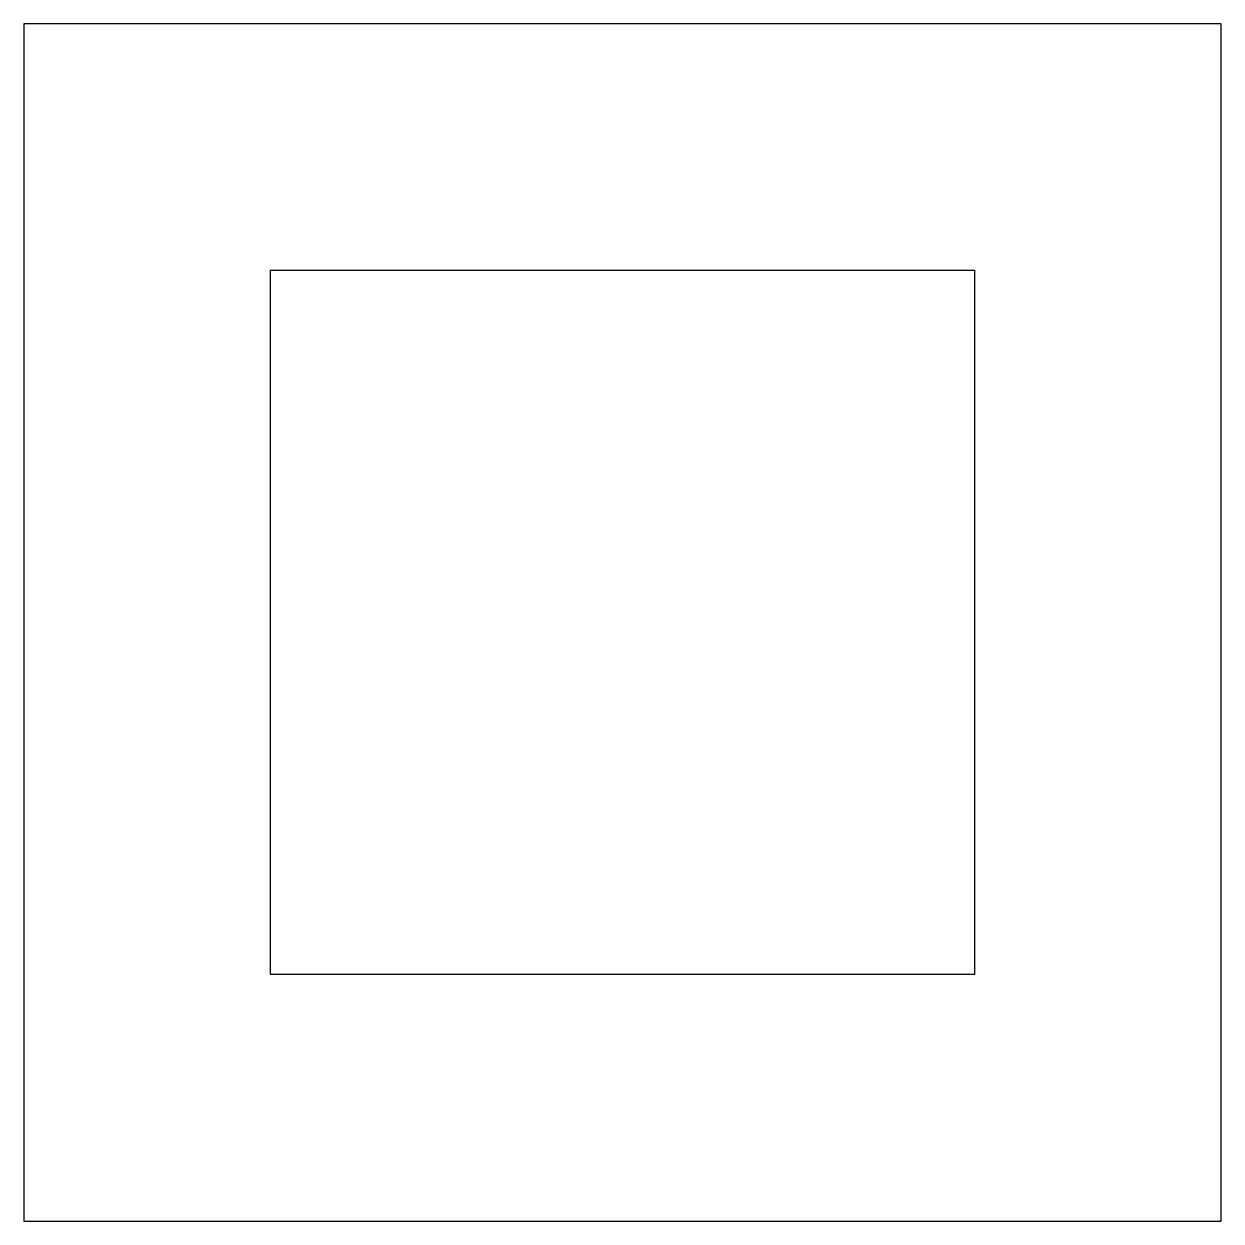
# Model space of a CAD drawing. Header units: centimetres. Extents: x -2.39 to 2.39, y -2.39 to 2.39.
import ezdxf

# ---------------------------------------------------------------- set-up
doc = ezdxf.new("R2010")
doc.units = ezdxf.units.CM
doc.header["$MEASUREMENT"] = 0
doc.layers.add('Camada 1', color=7, linetype='Continuous')

msp = doc.modelspace()

# ---------------------------------------------------------------- linework, layer by layer
at = {"layer": 'Camada 1'}
for points in [[(-2.387, 2.387), (-2.387, 2.387), (2.387, 2.387), (2.387, 2.387), (2.387, 2.387), (2.387, 2.387), (2.387, -2.38701), (2.387, -2.38701), (2.387, -2.38701), (2.387, -2.38701), (-2.387, -2.387), (-2.387, -2.387), (-2.387, -2.387), (-2.387, -2.387), (-2.387, 2.387), (-2.387, 2.387)], [(-1.404, -1.40442), (-1.404, -1.40442), (1.40397, -1.40442), (1.40397, -1.40442), (1.40397, -1.40442), (1.40397, -1.40442), (1.40397, 1.40445), (1.40397, 1.40445), (1.40397, 1.40445), (1.40397, 1.40445), (-1.404, 1.40445), (-1.404, 1.40445), (-1.404, 1.40445), (-1.404, 1.40445), (-1.404, -1.40442), (-1.404, -1.40442)]]:
    msp.add_open_spline(points, degree=3, knots=[0, 0, 0, 0, 0.2, 0.2, 0.2, 0.2, 0.4, 0.4, 0.4, 0.4, 0.6, 0.6, 0.6, 0.6, 1, 1, 1, 1], dxfattribs=at)

doc.saveas('drawing.dxf')
